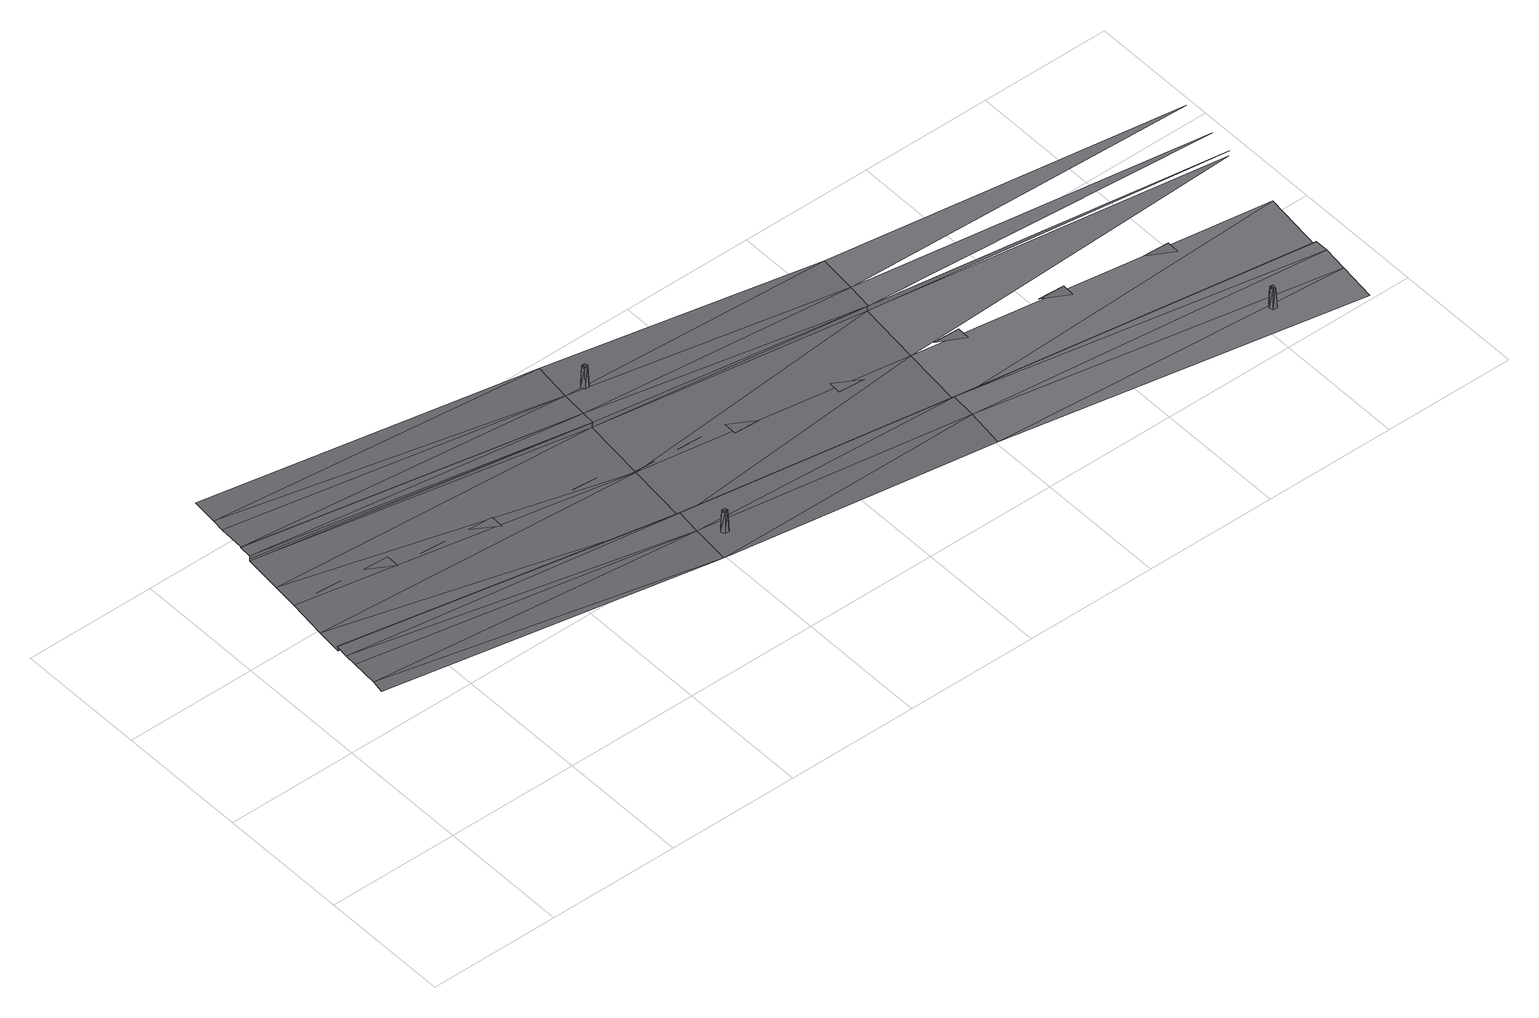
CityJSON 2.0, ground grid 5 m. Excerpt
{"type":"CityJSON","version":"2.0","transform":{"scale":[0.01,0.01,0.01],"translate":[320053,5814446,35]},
"CityObjects":{
"road1":{"type":"Road","geometry":[{"type":"MultiSurface","lod":"3","boundaries":[[[0,1,2]],[[1,3,4]],[[5,6,7]],[[3,8,4]],[[8,9,10]],[[9,11,10]],[[12,13,14]],[[13,15,16]],[[15,17,16]],[[18,19,20]],[[17,21,22]],[[23,24,22]],[[25,26,24]],[[26,27,28]],[[27,29,28]],[[0,3,1]],[[29,30,31]],[[30,32,31]],[[33,34,35]],[[3,9,8]],[[32,36,37]],[[14,38,12]],[[38,11,12]],[[9,39,11]],[[12,15,13]],[[15,21,17]],[[21,23,22]],[[25,27,26]],[[40,41,42]],[[27,30,29]],[[30,36,32]],[[11,9,12]],[[43,44,45]],[[12,9,39]],[[46,47,48]],[[49,48,47]],[[47,50,49]],[[51,49,50]],[[48,49,52]],[[53,52,49]],[[54,55,46]],[[49,51,53]],[[47,46,55]],[[50,56,51]],[[55,56,47]],[[57,53,51]],[[50,47,56]],[[57,51,58]],[[51,56,58]],[[58,59,57]],[[56,55,60]],[[53,57,59]],[[59,61,53]],[[62,60,55]],[[58,56,60]],[[52,53,61]],[[55,54,62]],[[63,62,54]],[[60,62,58]],[[59,58,62]],[[62,63,59]],[[61,59,63]],[[64,65,66]],[[25,23,21]],[[3,67,9]],[[39,68,12]],[[9,69,39]],[[70,71,72]],[[73,74,75]],[[76,75,74]],[[74,77,76]],[[78,76,77]],[[75,76,79]],[[80,79,76]],[[81,82,73]],[[77,83,78]],[[76,78,80]],[[74,73,82]],[[82,84,74]],[[83,80,78]],[[77,74,84]],[[85,83,77]],[[84,85,77]],[[86,87,83]],[[84,82,85]],[[80,83,87]],[[86,83,85]],[[87,88,80]],[[89,85,82]],[[79,80,88]],[[82,81,89]],[[90,89,81]],[[85,89,86]],[[87,86,89]],[[89,90,87]],[[88,87,90]],[[3,0,91]],[[21,92,25]],[[25,93,27]],[[94,95,96]],[[27,97,30]],[[94,98,95]],[[15,12,99]],[[21,15,100]],[[0,101,91]],[[3,91,67]],[[9,67,69]],[[39,69,68]],[[36,30,102]],[[12,68,99]],[[103,104,105]],[[103,106,104]],[[15,99,100]],[[21,100,92]],[[25,92,93]],[[27,93,97]],[[30,97,102]],[[107,108,109]],[[107,110,108]],[[101,111,91]],[[91,112,67]],[[67,113,69]],[[69,114,68]],[[100,115,92]],[[92,115,93]],[[93,116,97]],[[117,118,119]],[[97,120,102]],[[117,121,118]],[[99,68,122]],[[100,99,123]],[[101,124,111]],[[91,111,112]],[[125,126,127]],[[128,127,126]],[[126,129,128]],[[130,128,129]],[[127,128,131]],[[132,131,128]],[[133,134,125]],[[128,130,132]],[[126,125,134]],[[129,135,130]],[[134,135,126]],[[136,132,130]],[[129,126,135]],[[136,130,137]],[[130,135,137]],[[138,139,140]],[[137,141,136]],[[132,136,141]],[[67,112,113]],[[69,113,114]],[[138,142,139]],[[68,114,122]]]}]}
},
"vertices":[
[1388,300,210],[91,500,315],[84,450,315],[1403,450,210],[100,600,315],[234,950,293],[331,950,285],[334,950,285],[103,650,315],[1416,550,210],[109,700,315],[112,700,316],[1416,550,190],[122,800,296],[112,700,295],[1444,800,190],[141,950,296],[150,1050,296],[431,950,277],[531,900,269],[531,950,269],[1472,1050,190],[166,1200,296],[1472,1050,210],[166,1200,303],[1475,1050,210],[166,1200,316],[1478,1100,210],[169,1250,316],[172,1250,316],[1488,1200,210],[178,1350,316],[184,1400,316],[628,900,261],[728,900,253],[631,900,261],[1506,1350,210],[194,1500,316],[112,700,309],[1419,550,210],[828,900,245],[925,850,237],[928,900,237],[1222,850,213],[1322,850,205],[1225,850,213],[1469,388,205],[1472,391,290],[1463,402,205],[1467,401,290],[1474,394,293],[1471,401,293],[1472,414,205],[1474,410,290],[1484,386,205],[1482,390,290],[1481,394,293],[1475,406,293],[1482,406,293],[1485,409,290],[1485,399,293],[1487,412,205],[1489,399,290],[1493,398,205],[1422,800,197],[1519,800,190],[1522,800,190],[2481,450,139],[2484,450,119],[2484,450,139],[1619,800,183],[1719,800,177],[1622,800,183],[1560,1188,205],[1562,1191,290],[1554,1202,205],[1558,1201,290],[1565,1194,293],[1562,1201,293],[1563,1214,205],[1564,1210,290],[1575,1186,205],[1573,1190,290],[1566,1206,293],[1572,1194,293],[1576,1199,293],[1573,1206,293],[1575,1209,290],[1578,1212,205],[1580,1199,290],[1584,1198,205],[2472,350,139],[2541,950,139],[2544,950,139],[1819,750,170],[1919,750,164],[1819,800,170],[2556,1050,139],[1916,750,164],[2512,700,119],[2541,950,119],[2453,200,139],[2572,1200,139],[2212,700,144],[2316,700,137],[2216,750,144],[2312,700,137],[2609,700,120],[2712,700,115],[2612,700,120],[2709,650,115],[3859,150,77],[3872,250,77],[3872,300,77],[3872,300,57],[3931,800,77],[3944,900,77],[3006,650,102],[3109,650,97],[3009,650,102],[3962,1050,77],[3106,600,97],[3900,550,57],[3928,800,57],[3841,0,77],[3554,138,90],[3556,141,175],[3548,152,90],[3552,151,175],[3558,144,179],[3555,151,179],[3557,164,90],[3558,160,175],[3568,136,90],[3567,140,175],[3565,144,179],[3560,156,179],[3567,156,179],[3403,600,84],[3506,600,79],[3406,600,84],[3569,159,175],[3503,550,79]
]}
